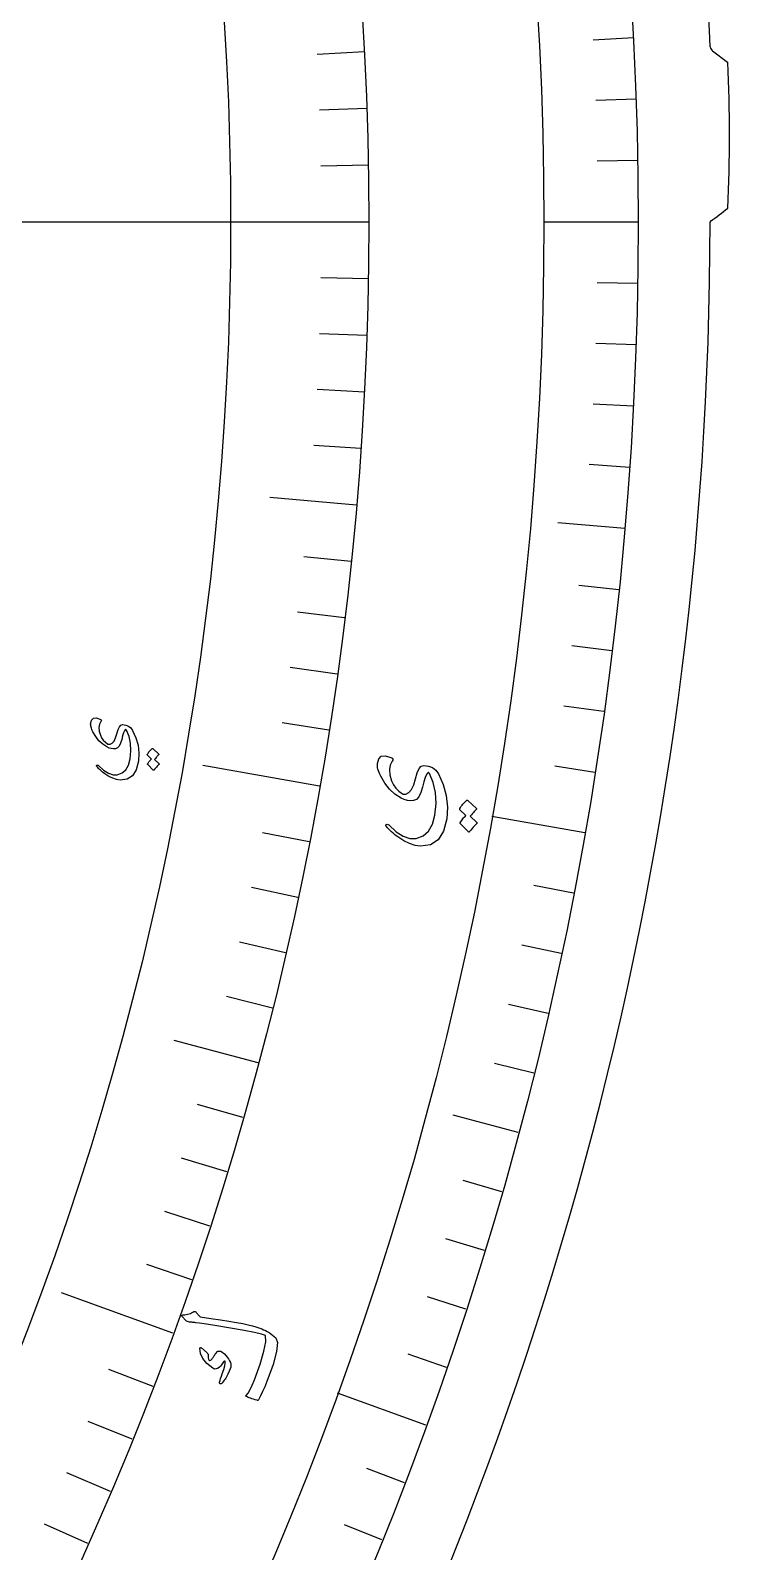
# Model space of a CAD drawing. Header units: millimetres. Extents: x -93 to 93, y -93 to 102.
# Drawn here: x 74.99 to 93, y -34.26 to 4.94 of the extents above; entities that cross this region are included whole.
import ezdxf

# ---------------------------------------------------------------- set-up
doc = ezdxf.new("R2010")
doc.units = ezdxf.units.MM
for name, color, linetype in [('CUT_OUTER', 1, 'Continuous'), ('ENGRAVE', 7, 'Continuous'), ('ENGRAVE_FINE', 8, 'Continuous'), ('TEXT', 5, 'Continuous')]:
    doc.layers.add(name, color=color, linetype=linetype)

msp = doc.modelspace()

# ---------------------------------------------------------------- linework, layer by layer
at = {"layer": 'CUT_OUTER'}
for points in [[(92.5666, 4.4073), (92.952, 4.1186), (92.9549, 4.1162)], [(92.5129, 0.0233), (92.5095, 0.0231), (92.4999, 0.0231), (92.5, 0)]]:
    msp.add_lwpolyline(points, dxfattribs=at)
for centre, radius, start, end in [((4.7189, 0.5172), 87.8791, 2.606833, 11.435984), ((92.6565, 4.5273), 0.15, 185.04636, 233.16848), ((56.5486, 2.2357), 36.4549, 357.04325, 2.95677), ((0.0002, -0.0002), 92.4998, 179.916824, 0.000097), ((89.5298, 4.4549), 5.3421, 303.94622, 309.87799)]:
    msp.add_arc(centre, radius, start, end, dxfattribs=at)
at = {"layer": 'ENGRAVE'}
for points in [[(83.7125, 0), (73.5375, 0)], [(90.65, 0), (88.2219, 0)], [(83.3939, -7.296), (81.164, -7.1009)], [(90.305, -7.9007), (88.5773, -7.7495)], [(82.4407, -14.5365), (79.4346, -14.0065)], [(89.2728, -15.7412), (86.8816, -15.3196)], [(80.8601, -21.6664), (78.6978, -21.087)], [(87.5612, -23.4619), (85.8859, -23.0131)], [(78.664, -28.6314), (75.7956, -27.5873)], [(85.1831, -31.0041), (82.9014, -30.1737)]]:
    msp.add_lwpolyline(points, dxfattribs=at)
for radius in [90.65, 90.65, 88.2219, 83.7125, 83.7125, 80.1513]:
    msp.add_circle((0, 0), radius, dxfattribs=at)
at = {"layer": 'ENGRAVE_FINE'}
for points in [[(90.5258, 4.7443), (89.4866, 4.6898)], [(83.5978, 4.3812), (82.3784, 4.3173)], [(90.5948, 3.1636), (89.5548, 3.1273)], [(83.6615, 2.9215), (82.4412, 2.8789)], [(90.6362, 1.5821), (89.5957, 1.5639)], [(83.6998, 1.461), (82.4789, 1.4397)], [(83.6998, -1.461), (82.4789, -1.4397)], [(90.6362, -1.5821), (89.5957, -1.5639)], [(83.6615, -2.9215), (82.4412, -2.8789)], [(90.5948, -3.1636), (89.5548, -3.1273)], [(83.5978, -4.3812), (82.3784, -4.3173)], [(90.5258, -4.7443), (89.4866, -4.6898)], [(83.5086, -5.8395), (82.2906, -5.7543)], [(90.4292, -6.3234), (89.3911, -6.2508)], [(83.2539, -8.7503), (82.0396, -8.6227)], [(90.1534, -9.4755), (89.1185, -9.3667)], [(83.0885, -10.202), (81.8766, -10.0532)], [(89.9743, -11.0475), (88.9414, -10.9206)], [(82.8978, -11.6505), (81.6887, -11.4806)], [(89.7678, -12.616), (88.7373, -12.4712)], [(82.6819, -13.0955), (81.4759, -12.9045)], [(89.5339, -14.1808), (88.5061, -14.018)], [(82.1745, -15.9731), (80.9759, -15.7401)], [(81.8832, -17.4048), (80.6889, -17.1509)], [(88.9845, -17.2968), (87.963, -17.0983)], [(81.567, -18.8312), (80.3772, -18.5565)], [(88.6691, -18.8472), (87.6512, -18.6308)], [(81.2259, -20.2519), (80.0411, -19.9565)], [(88.3266, -20.3918), (87.3127, -20.1577)], [(87.9573, -21.9302), (86.9476, -21.6785)], [(80.4696, -23.0743), (79.2959, -22.7377)], [(80.0547, -24.4752), (78.887, -24.1182)], [(87.1384, -24.9865), (86.1381, -24.6997)], [(79.6153, -25.8686), (78.4541, -25.4913)], [(86.689, -26.5035), (85.6939, -26.1992)], [(79.1517, -27.2541), (77.9972, -26.8566)], [(86.2133, -28.0124), (85.2236, -27.6908)], [(85.7113, -29.5128), (84.7273, -29.174)], [(78.1524, -29.9999), (77.0124, -29.5623)], [(77.6169, -31.3593), (76.4848, -30.9019)], [(84.6291, -32.4861), (83.6576, -32.1131)], [(77.0578, -32.7091), (75.9338, -32.232)], [(76.4752, -34.0489), (75.3597, -33.5523)], [(84.0492, -33.9581), (83.0844, -33.5683)]]:
    msp.add_lwpolyline(points, dxfattribs=at)
at = {"layer": 'TEXT'}
for points in [[(76.8109, -12.8716), (76.7741, -12.9406), (76.7593, -13.022), (76.7665, -13.1159), (76.7956, -13.2223), (76.8287, -13.2924), (76.872, -13.3536), (76.9256, -13.4059), (76.9894, -13.4493), (77.0027, -13.4548), (77.0171, -13.4576), (77.0325, -13.4577), (77.049, -13.455), (77.1037, -13.4275), (77.1507, -13.3734), (77.19, -13.2928), (77.2215, -13.1857), (77.2513, -13.0798), (77.2853, -13.0049), (77.3237, -12.9611), (77.3664, -12.9483), (77.4495, -12.96), (77.5204, -12.9888), (77.5791, -13.0345), (77.6256, -13.0974), (77.7119, -13.287), (77.7654, -13.4829), (77.7862, -13.685), (77.7743, -13.893), (77.719, -14.1127), (77.6225, -14.2668), (77.4853, -14.3553), (77.3075, -14.3782), (77.2149, -14.3642), (77.1174, -14.3323), (77.015, -14.2825), (76.9078, -14.2149), (76.8786, -14.193), (76.8505, -14.1708), (76.8237, -14.1484), (76.7981, -14.1258), (76.7735, -14.1028), (76.75, -14.0793), (76.7274, -14.0552), (76.7057, -14.0307), (76.6972, -14.018), (76.6948, -14.0077), (76.6983, -13.9996), (76.7078, -13.9937), (76.7187, -13.9915), (76.7291, -13.9924), (76.7389, -13.9963), (76.7481, -14.0034), (76.8808, -14.1237), (77.0057, -14.2038), (77.1228, -14.2432), (77.2322, -14.242), (77.3558, -14.1957), (77.4523, -14.1119), (77.5216, -13.9906), (77.5635, -13.8318), (77.5838, -13.6225), (77.5742, -13.4292), (77.5348, -13.2521), (77.4659, -13.0915), (77.4594, -13.0815), (77.452, -13.0769), (77.4437, -13.0777), (77.4345, -13.0839), (77.4146, -13.112), (77.3932, -13.1629), (77.3701, -13.2367), (77.3453, -13.3333), (77.3159, -13.4309), (77.2798, -13.5029), (77.2369, -13.5494), (77.1874, -13.5704), (77.1329, -13.5746), (77.0775, -13.5686), (77.0213, -13.5526), (76.9642, -13.5265), (76.8555, -13.4554), (76.7595, -13.3666), (76.6761, -13.2602), (76.6052, -13.1362), (76.589, -13.1037), (76.5753, -13.0725), (76.5644, -13.0427), (76.5561, -13.0142), (76.5504, -12.9872), (76.547, -12.9617), (76.5459, -12.9378), (76.5472, -12.9154), (76.5697, -12.8309), (76.6164, -12.7846), (76.6872, -12.7764), (76.7822, -12.8064), (76.8066, -12.8213), (76.8196, -12.8371), (76.821, -12.8539), (76.8109, -12.8716)], [(78.0079, -13.7336), (78.0056, -13.7302), (78.0046, -13.7259), (78.0049, -13.7207), (78.0066, -13.7145), (78.0189, -13.6933), (78.0319, -13.6731), (78.0457, -13.6537), (78.0602, -13.6351), (78.0755, -13.6173), (78.0919, -13.6001), (78.1094, -13.5836), (78.1279, -13.5676), (78.1332, -13.5649), (78.1384, -13.5641), (78.1436, -13.5655), (78.1487, -13.5689), (78.3014, -13.7093), (78.3032, -13.7127), (78.3024, -13.7172), (78.2991, -13.7227), (78.2933, -13.7292), (78.2882, -13.7336), (78.281, -13.7407), (78.2718, -13.7508), (78.2604, -13.7638), (78.2467, -13.7798), (78.2306, -13.7989), (78.212, -13.8211), (78.191, -13.8465), (78.3089, -13.9576), (78.3123, -13.9624), (78.3123, -13.9678), (78.3091, -13.9737), (78.3025, -13.9803), (78.2968, -13.9859), (78.2882, -13.9949), (78.2767, -14.0073), (78.2622, -14.023), (78.2447, -14.0422), (78.2242, -14.0654), (78.2007, -14.0925), (78.1741, -14.1235), (78.17, -14.1265), (78.1664, -14.1274), (78.163, -14.1264), (78.1601, -14.1233), (78.0153, -13.9811), (78.013, -13.9777), (78.012, -13.9734), (78.0123, -13.9681), (78.014, -13.9619), (78.0236, -13.9438), (78.0341, -13.9264), (78.0454, -13.9098), (78.0577, -13.8939), (78.0707, -13.8788), (78.0842, -13.8643), (78.0984, -13.8505), (78.1132, -13.8374)], [(84.3164, -13.8904), (84.2631, -13.9909), (84.2419, -14.1092), (84.2526, -14.2455), (84.2952, -14.4001), (84.3435, -14.502), (84.4066, -14.5909), (84.4845, -14.6669), (84.5775, -14.7299), (84.5968, -14.738), (84.6178, -14.742), (84.6402, -14.7421), (84.6642, -14.7382), (84.7437, -14.6981), (84.812, -14.6193), (84.869, -14.502), (84.9146, -14.346), (84.9577, -14.1916), (85.007, -14.0825), (85.0626, -14.0185), (85.1248, -13.9998), (85.2456, -14.0165), (85.3489, -14.058), (85.4345, -14.1244), (85.5023, -14.2158), (85.6281, -14.492), (85.7063, -14.7778), (85.7365, -15.0727), (85.7189, -15.3763), (85.6378, -15.6969), (85.4969, -15.9216), (85.2969, -16.0503), (85.0382, -16.0831), (84.9035, -16.0623), (84.7619, -16.0154), (84.6132, -15.9426), (84.4575, -15.8438), (84.4151, -15.8117), (84.3744, -15.7793), (84.3354, -15.7466), (84.2983, -15.7137), (84.2626, -15.6802), (84.2284, -15.6459), (84.1956, -15.6109), (84.1642, -15.5751), (84.1519, -15.5567), (84.1483, -15.5416), (84.1535, -15.5299), (84.1674, -15.5214), (84.1832, -15.5182), (84.1983, -15.5195), (84.2125, -15.5253), (84.2259, -15.5356), (84.4186, -15.711), (84.5999, -15.8279), (84.7701, -15.8858), (84.9293, -15.8844), (85.1093, -15.8173), (85.2499, -15.6953), (85.3511, -15.5185), (85.4124, -15.287), (85.4421, -14.9817), (85.428, -14.6998), (85.3706, -14.4418), (85.2698, -14.2079), (85.2604, -14.1933), (85.2497, -14.1866), (85.2376, -14.1878), (85.2242, -14.1969), (85.1954, -14.2379), (85.1643, -14.3123), (85.1309, -14.4198), (85.0951, -14.5606), (85.0524, -14.7028), (84.9998, -14.8077), (84.9375, -14.8755), (84.8656, -14.9061), (84.7862, -14.9122), (84.7057, -14.9036), (84.6239, -14.8803), (84.5409, -14.8423), (84.3827, -14.739), (84.243, -14.61), (84.1215, -14.4554), (84.0182, -14.2753), (83.9944, -14.2282), (83.9745, -14.1829), (83.9585, -14.1397), (83.9464, -14.0983), (83.9379, -14.0591), (83.9329, -14.0221), (83.9313, -13.9874), (83.9331, -13.9549), (83.9655, -13.8322), (84.033, -13.7648), (84.136, -13.7526), (84.2743, -13.7959), (84.31, -13.8173), (84.3289, -13.8402), (84.331, -13.8646), (84.3164, -13.8904)], [(86.059, -15.1434), (86.0556, -15.1385), (86.0542, -15.1322), (86.0547, -15.1245), (86.0571, -15.1154), (86.075, -15.0846), (86.094, -15.0549), (86.114, -15.0266), (86.1351, -14.9995), (86.1574, -14.9734), (86.1813, -14.9483), (86.2067, -14.924), (86.2336, -14.9007), (86.2413, -14.8966), (86.2489, -14.8956), (86.2564, -14.8975), (86.2638, -14.9025), (86.486, -15.1074), (86.4885, -15.1124), (86.4874, -15.119), (86.4826, -15.127), (86.4741, -15.1366), (86.4668, -15.1429), (86.4563, -15.1534), (86.4428, -15.1682), (86.4262, -15.1872), (86.4063, -15.2106), (86.3828, -15.2386), (86.3558, -15.2711), (86.3251, -15.3081), (86.4965, -15.4706), (86.5014, -15.4776), (86.5014, -15.4854), (86.4967, -15.4941), (86.4871, -15.5037), (86.4789, -15.512), (86.4663, -15.5252), (86.4495, -15.5432), (86.4284, -15.5662), (86.4029, -15.5944), (86.373, -15.6283), (86.3387, -15.6679), (86.2999, -15.7132), (86.294, -15.7175), (86.2886, -15.7189), (86.2838, -15.7174), (86.2795, -15.7129), (86.0693, -15.505), (86.0659, -15.5), (86.0645, -15.4937), (86.065, -15.486), (86.0675, -15.477), (86.0815, -15.4505), (86.0968, -15.4251), (86.1133, -15.4008), (86.1312, -15.3776), (86.1501, -15.3554), (86.1699, -15.3343), (86.1905, -15.3141), (86.212, -15.295)], [(78.929, -28.1598), (78.9689, -28.1546), (79.0073, -28.1479), (79.0443, -28.1398), (79.0797, -28.1303), (79.1137, -28.1192), (79.1463, -28.1062), (79.1776, -28.0915), (79.2075, -28.075), (79.2228, -28.07), (79.2378, -28.0719), (79.2527, -28.0806), (79.2673, -28.0962), (79.3421, -28.1853), (79.3504, -28.1944), (79.3577, -28.2013), (79.364, -28.2062), (79.3692, -28.2089), (79.6427, -28.2487), (79.8892, -28.286), (80.1089, -28.321), (80.3017, -28.3537), (80.4673, -28.3844), (80.6054, -28.4133), (80.716, -28.4404), (80.7991, -28.4657), (80.9536, -28.5201), (81.0016, -28.5401), (81.0489, -28.5625), (81.0956, -28.5874), (81.1417, -28.6148), (81.187, -28.6448), (81.2316, -28.6776), (81.2753, -28.7133), (81.3183, -28.7519), (81.3591, -28.8738), (81.3347, -29.1021), (81.2443, -29.4366), (81.0864, -29.8766), (81.0311, -30.0118), (80.9762, -30.1355), (80.9219, -30.2477), (80.8681, -30.3484), (80.8604, -30.3565), (80.8518, -30.3611), (80.8422, -30.3622), (80.8317, -30.3599), (80.7827, -30.3447), (80.7383, -30.3306), (80.6984, -30.3175), (80.663, -30.3055), (80.6317, -30.2943), (80.6041, -30.2838), (80.5804, -30.2741), (80.5603, -30.2651), (80.5493, -30.2594), (80.5444, -30.2529), (80.5456, -30.2455), (80.5529, -30.2373), (80.6025, -30.1722), (80.6541, -30.0836), (80.7076, -29.9716), (80.7629, -29.8361), (80.9131, -29.4257), (81.0099, -29.0972), (81.0542, -28.8511), (81.0467, -28.6878), (80.9508, -28.6541), (80.7696, -28.6119), (80.5033, -28.561), (80.152, -28.5012), (79.7994, -28.4434), (79.5324, -28.4004), (79.351, -28.3725), (79.2551, -28.3597), (79.2286, -28.357), (79.2037, -28.3544), (79.1806, -28.352), (79.1592, -28.3498), (79.1398, -28.3478), (79.1224, -28.3461), (79.1071, -28.3448), (79.094, -28.3438), (79.0659, -28.3398), (79.0406, -28.3316), (79.0182, -28.3192), (78.9986, -28.3027), (78.9, -28.2015), (78.8936, -28.1938), (78.8902, -28.1867), (78.8896, -28.1802), (78.8919, -28.1743), (78.8987, -28.1685), (78.9071, -28.1641), (78.9172, -28.1613), (78.929, -28.1598)], [(79.359, -29.0157), (79.3619, -29.0101), (79.3661, -29.006), (79.3716, -29.0032), (79.3783, -29.0017), (79.3836, -29.0023), (79.3891, -29.0039), (79.3946, -29.0063), (79.4003, -29.0097), (79.5428, -29.1356), (79.5568, -29.1497), (79.5667, -29.1628), (79.5725, -29.1748), (79.5743, -29.1858), (79.5712, -29.2288), (79.5737, -29.2673), (79.5819, -29.3014), (79.5957, -29.3309), (79.6055, -29.3393), (79.6198, -29.338), (79.6386, -29.3269), (79.6619, -29.3059), (79.6743, -29.2908), (79.6866, -29.275), (79.6987, -29.2584), (79.7106, -29.2411), (79.7224, -29.2228), (79.7342, -29.2035), (79.7459, -29.183), (79.7576, -29.1614), (79.8195, -29.0946), (79.8969, -29.0942), (79.9895, -29.1601), (80.0974, -29.2927), (80.126, -29.3417), (80.1458, -29.3865), (80.1569, -29.4274), (80.1592, -29.4641), (80.1537, -29.5015), (80.1389, -29.5506), (80.1149, -29.6113), (80.0817, -29.6837), (80.0639, -29.7203), (80.0456, -29.7546), (80.0268, -29.7864), (80.0076, -29.8159), (79.9885, -29.8431), (79.9702, -29.8685), (79.9525, -29.8918), (79.9356, -29.9132), (79.9216, -29.925), (79.908, -29.9322), (79.8948, -29.9345), (79.8821, -29.9322), (79.8705, -29.9257), (79.8639, -29.9165), (79.8622, -29.9048), (79.8656, -29.8906), (79.8788, -29.8461), (79.8947, -29.7959), (79.913, -29.7401), (79.9339, -29.6785), (79.9727, -29.5636), (79.9986, -29.4723), (80.0117, -29.4046), (80.0121, -29.3605), (80.0102, -29.3541), (80.0063, -29.3495), (80.0004, -29.3469), (79.9924, -29.3462), (79.9869, -29.3473), (79.9809, -29.3508), (79.9745, -29.3569), (79.9676, -29.3654), (79.9124, -29.4476), (79.8875, -29.4813), (79.8615, -29.5084), (79.8343, -29.5288), (79.8061, -29.5427), (79.7755, -29.5519), (79.7468, -29.5534), (79.7202, -29.5473), (79.6954, -29.5335), (79.5393, -29.4113), (79.4312, -29.2843), (79.3711, -29.1525), (79.359, -29.0157)]]:
    msp.add_lwpolyline(points, close=True, dxfattribs=at)

doc.saveas('drawing.dxf')
